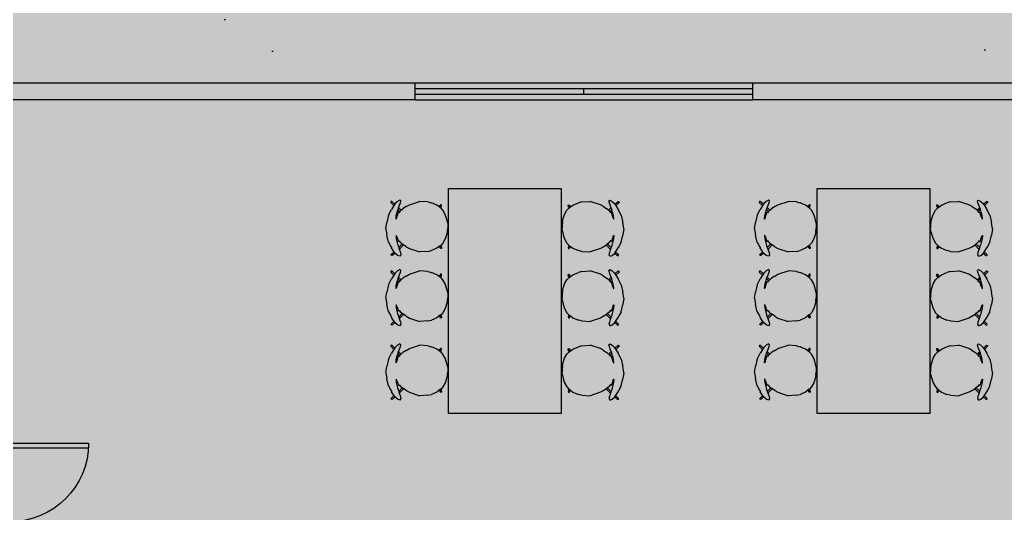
# Model space of a CAD drawing. Header units: centimetres. Extents: x 0 to 1099704, y -139216 to 99734.
# Drawn here: x 906834 to 907709, y 10425 to 10863 of the extents above; entities that cross this region are included whole.
import ezdxf

# ---------------------------------------------------------------- set-up
doc = ezdxf.new("R2010")
doc.units = ezdxf.units.CM
doc.header["$LTSCALE"] = 4
for name, color, linetype in [('0.1', 1, 'Continuous'), ('0.2', 2, 'Continuous'), ('0.4', 4, 'Continuous'), ('0.6', 6, 'Continuous'), ('02-CONT', 2, 'Continuous'), ('AIT-AUX-03', 2, 'Continuous'), ('AIT-LAY-HTC', 254, 'Continuous'), ('AIT-LAY-MOB', 2, 'Continuous')]:
    doc.layers.add(name, color=color, linetype=linetype)

# ---------------------------------------------------------------- blocks, each defined once
blk = doc.blocks.new('1_00')
for p, q in [((-129.17, 59.05), (-129.17, 109.05)), ((-129.17, 109.05), (-126.17, 109.05)), ((-126.17, 59.05), (-126.17, 109.05)), ((-29.17, 109.05), (-32.17, 109.05)), ((-32.17, 59.05), (-32.17, 109.05)), ((-29.17, 59.05), (-29.17, 109.05)), ((-129.17, 59.05), (-126.17, 59.05)), ((-29.17, 59.05), (-32.17, 59.05))]:
    blk.add_line(p, q)
at = {"color": 1}
for centre, start, end in [((-129.17, 59.05), 0, 90), ((-29.17, 59.05), 90, 180)]:
    blk.add_arc(centre, 50, start, end, dxfattribs=at)
blk = doc.blocks.new('TDS-190MTOP')
at = {"layer": 'AIT-LAY-HTC'}
blk.add_hatch(color=256, dxfattribs=at).paths.add_polyline_path([(-190, 94.93), (-190, 0), (0, 0), (0, 94.93)])
at = {"linetype": 'Continuous'}
for p, q in [((-190, 0), (-190, 94.93)), ((-190, 94.93), (0, 94.93)), ((0, 94.93), (0, 0)), ((0, 0), (-190, 0))]:
    blk.add_line(p, q, dxfattribs=at)
blk = doc.blocks.new('cadeira formiga')
at = {"layer": 'AIT-LAY-HTC'}
h = blk.add_hatch(color=7, dxfattribs=at)
h.set_gradient(color1=(255, 255, 255), color2=(237, 228, 202), rotation=45, tint=1, name='INVSPHERICAL')
h.paths.add_polyline_path([(0.1474, -0.2145), (0.179, -0.2231), (0.254, -0.2276), (0.3464, -0.1978), (0.3759, -0.1815), (0.4048, -0.1618), (0.4209, -0.1485), (0.4266, -0.1439), (0.4307, -0.1372), (0.4364, -0.128), (0.4387, -0.1274), (0.4429, -0.1316), (0.4464, -0.1282), (0.4519, -0.1093), (0.4615, -0.0792), (0.4655, -0.0698), (0.4673, -0.069), (0.4648, -0.0975), (0.4573, -0.132), (0.4491, -0.1556), (0.4438, -0.1711), (0.4362, -0.1931), (0.4276, -0.2154), (0.4232, -0.2319), (0.4336, -0.2405), (0.453, -0.2287), (0.4769, -0.2053), (0.4785, -0.2025), (0.4859, -0.1904), (0.5068, -0.1559), (0.5358, -0.1029), (0.5499, -0.0367), (0.5591, 0.0197), (0.5499, 0.0758), (0.5358, 0.1407), (0.514, 0.1793), (0.5087, 0.1888), (0.5068, 0.1921), (0.4769, 0.2388), (0.453, 0.2595), (0.4336, 0.2677), (0.4232, 0.2537), (0.4276, 0.2346), (0.4362, 0.2102), (0.4489, 0.1716), (0.4536, 0.1574), (0.4573, 0.1461), (0.4648, 0.1101), (0.4673, 0.0795), (0.4655, 0.0791), (0.4615, 0.0874), (0.4519, 0.116), (0.4464, 0.1331), (0.4429, 0.1351), (0.4387, 0.1292), (0.4364, 0.1292), (0.4315, 0.1366), (0.4266, 0.144), (0.4217, 0.1479), (0.4048, 0.1616), (0.3759, 0.1814), (0.3464, 0.1979), (0.254, 0.2286), (0.179, 0.2246), (0.1474, 0.2164), (0.0989, 0.1951), (0.0759, 0.1791), (0.0635, 0.1705), (0.0608, 0.1686), (0.0448, 0.1497), (0.0234, 0.1109), (0.0097, 0.0731), (0.0031, 0.0433), (0, 0.0143), (0, -0.0143), (0.0031, -0.0431), (0.0097, -0.0726), (0.0234, -0.1097), (0.0448, -0.1476), (0.0608, -0.1663), (0.0653, -0.1694), (0.0775, -0.1779), (0.0989, -0.1928)])
h = blk.add_hatch(color=7, dxfattribs=at)
h.set_gradient(color1=(255, 255, 255), color2=(214, 214, 214), tint=1, name='INVSPHERICAL')
h.paths.add_polyline_path([(0.0733, 0.1819), (0.069, 0.1912), (0.0689, 0.1913), (0.0652, 0.1985), (0.0651, 0.1985), (0.0571, 0.1973), (0.0572, 0.1972), (0.0559, 0.1892), (0.0619, 0.1723), (0.0635, 0.1705), (0.0759, 0.1791)])
h = blk.add_hatch(color=7, dxfattribs=at)
h.set_gradient(color1=(255, 255, 255), color2=(214, 214, 214), tint=1, name='INVSPHERICAL')
h.paths.add_polyline_path([(0.4431, 0.1892), (0.4379, 0.2049), (0.4332, 0.2004), (0.3986, 0.1659), (0.4048, 0.1616), (0.4107, 0.1568)])
h.paths.add_polyline_path([(0.4761, 0.2394), (0.4769, 0.2388), (0.4839, 0.2278), (0.5101, 0.2523), (0.5088, 0.2602), (0.5008, 0.2616)])
h.paths.add_polyline_path([(0.4385, -0.1661), (0.4438, -0.1711), (0.4491, -0.1556), (0.4344, -0.1409), (0.4307, -0.1372), (0.4266, -0.1439), (0.4209, -0.1485), (0.4238, -0.1514)])
h.paths.add_polyline_path([(0.5061, -0.2272), (0.514, -0.2259), (0.5153, -0.218), (0.4859, -0.1904), (0.4785, -0.2025)])
h = blk.add_hatch(color=7, dxfattribs=at)
h.set_gradient(color1=(255, 255, 255), color2=(214, 214, 214), tint=1, name='INVSPHERICAL')
h.paths.add_polyline_path([(0.0733, -0.1819), (0.0772, -0.1777), (0.0653, -0.1694), (0.0648, -0.1691), (0.0619, -0.1723), (0.0559, -0.1892), (0.0572, -0.1973), (0.0652, -0.1985), (0.0689, -0.1913), (0.069, -0.1912)])
for p, q in [((0.4232, 0.2537), (0.4336, 0.2677)), ((0.4336, 0.2677), (0.453, 0.2595)), ((0.0559, 0.1892), (0.0572, 0.1972)), ((0.0619, 0.1723), (0.0559, 0.1892)), ((0.0571, 0.1973), (0.0651, 0.1985)), ((0.0572, 0.1972), (0.0571, 0.1973)), ((0.0635, 0.1705), (0.0759, 0.1791)), ((0.0651, 0.1985), (0.0652, 0.1985)), ((0.0652, 0.1985), (0.0689, 0.1913)), ((0.0689, 0.1913), (0.069, 0.1912)), ((0.0733, 0.1819), (0.069, 0.1912)), ((0.0733, 0.1819), (0.0724, 0.1828)), ((0.0759, 0.1791), (0.0733, 0.1819)), ((0.0759, 0.1791), (0.0989, 0.1951)), ((0.0989, 0.1951), (0.1474, 0.2164)), ((0.179, 0.2246), (0.1474, 0.2164)), ((0.179, 0.2246), (0.254, 0.2286)), ((0.3464, 0.1979), (0.254, 0.2286)), ((0.3759, 0.1814), (0.3464, 0.1979)), ((0.3759, 0.1814), (0.4048, 0.1616)), ((0.3986, 0.1659), (0.4332, 0.2004)), ((0.4107, 0.1568), (0.4431, 0.1892)), ((0.4209, 0.1879), (0.4238, 0.1908)), ((0.4276, 0.2346), (0.4232, 0.2537)), ((0.4362, 0.2102), (0.4276, 0.2346)), ((0.4332, 0.2004), (0.4379, 0.2049)), ((0.4489, 0.1716), (0.4362, 0.2102)), ((0.453, 0.2595), (0.4769, 0.2388)), ((0.4761, 0.2394), (0.5008, 0.2616)), ((0.4769, 0.2388), (0.5068, 0.1921)), ((0.4839, 0.2278), (0.5101, 0.2523)), ((0.5008, 0.2616), (0.5087, 0.2602)), ((0.5087, 0.1888), (0.5068, 0.1921)), ((0.5087, 0.2602), (0.5088, 0.2602)), ((0.514, 0.1793), (0.5087, 0.1888)), ((0.5088, 0.2602), (0.5101, 0.2524)), ((0.5101, 0.2524), (0.5101, 0.2523)), ((0.5358, 0.1407), (0.514, 0.1793)), ((0.0097, 0.0731), (0.0234, 0.1109)), ((0.0234, 0.1109), (0.0448, 0.1497)), ((0.0448, 0.1497), (0.0608, 0.1686)), ((0.0608, 0.1686), (0.0635, 0.1705)), ((0.0635, 0.1705), (0.0619, 0.1723)), ((0.4217, 0.1479), (0.4048, 0.1616)), ((0.4266, 0.144), (0.4217, 0.1479)), ((0.4291, 0.1752), (0.4255, 0.1716)), ((0.4315, 0.1366), (0.4266, 0.144)), ((0.4364, 0.1292), (0.4315, 0.1366)), ((0.4387, 0.1292), (0.4364, 0.1292)), ((0.4429, 0.1351), (0.4387, 0.1292)), ((0.4429, 0.1351), (0.4464, 0.1331)), ((0.4519, 0.116), (0.4464, 0.1331)), ((0.4536, 0.1574), (0.4489, 0.1716)), ((0.4615, 0.0874), (0.4519, 0.116)), ((0.4573, 0.1461), (0.4536, 0.1574)), ((0.4648, 0.1101), (0.4573, 0.1461)), ((0.4673, 0.0795), (0.4648, 0.1101)), ((0.5358, 0.1407), (0.5499, 0.0758)), ((0.0031, 0.0433), (0, 0.0143)), ((0, -0.0143), (0, 0.0143)), ((0.0031, 0.0433), (0.0097, 0.0731)), ((0.4615, 0.0874), (0.4655, 0.0791)), ((0.4655, 0.0791), (0.4673, 0.0795)), ((0.5591, 0.0197), (0.5499, 0.0758)), ((0.5591, 0.0197), (0.5499, -0.0367)), ((0.0031, -0.0431), (0, -0.0143)), ((0.0031, -0.0431), (0.0097, -0.0726)), ((0.0097, -0.0726), (0.0234, -0.1097)), ((0.4615, -0.0792), (0.4519, -0.1093)), ((0.4615, -0.0792), (0.4655, -0.0698)), ((0.4673, -0.069), (0.4648, -0.0975)), ((0.4655, -0.0698), (0.4673, -0.069)), ((0.5358, -0.1029), (0.5499, -0.0367)), ((0.0234, -0.1097), (0.0448, -0.1476)), ((0.0448, -0.1476), (0.0608, -0.1663)), ((0.0619, -0.1723), (0.0559, -0.1892)), ((0.0608, -0.1663), (0.0653, -0.1694)), ((0.0648, -0.1691), (0.0619, -0.1723)), ((0.0653, -0.1694), (0.0775, -0.1779)), ((0.0772, -0.1777), (0.0733, -0.1819)), ((0.0775, -0.1779), (0.0989, -0.1928)), ((0.3759, -0.1815), (0.4048, -0.1618)), ((0.4209, -0.1485), (0.4048, -0.1618)), ((0.4266, -0.1439), (0.4209, -0.1485)), ((0.4209, -0.1485), (0.4238, -0.1514)), ((0.4238, -0.1514), (0.4385, -0.1661)), ((0.4307, -0.1372), (0.4266, -0.1439)), ((0.4364, -0.128), (0.4307, -0.1372)), ((0.4344, -0.1409), (0.4307, -0.1372)), ((0.4344, -0.1409), (0.449, -0.1555)), ((0.4438, -0.1711), (0.4362, -0.1931)), ((0.4387, -0.1274), (0.4364, -0.128)), ((0.4385, -0.1661), (0.4438, -0.1711)), ((0.4429, -0.1316), (0.4387, -0.1274)), ((0.4429, -0.1316), (0.4464, -0.1282)), ((0.4491, -0.1556), (0.4438, -0.1711)), ((0.4519, -0.1093), (0.4464, -0.1282)), ((0.449, -0.1555), (0.4491, -0.1556)), ((0.4573, -0.132), (0.4491, -0.1556)), ((0.4648, -0.0975), (0.4573, -0.132)), ((0.4859, -0.1904), (0.5068, -0.1559)), ((0.5358, -0.1029), (0.5068, -0.1559)), ((0.0559, -0.1892), (0.0572, -0.1972)), ((0.0572, -0.1972), (0.0571, -0.1973)), ((0.0571, -0.1973), (0.0651, -0.1985)), ((0.0651, -0.1985), (0.0652, -0.1985)), ((0.0652, -0.1985), (0.0689, -0.1913)), ((0.0689, -0.1913), (0.069, -0.1912)), ((0.0733, -0.1819), (0.069, -0.1912)), ((0.0733, -0.1819), (0.0724, -0.1828)), ((0.0989, -0.1928), (0.1474, -0.2145)), ((0.179, -0.2231), (0.1474, -0.2145)), ((0.179, -0.2231), (0.254, -0.2276)), ((0.3464, -0.1978), (0.254, -0.2276)), ((0.3759, -0.1815), (0.3464, -0.1978)), ((0.4276, -0.2154), (0.4232, -0.2319)), ((0.4232, -0.2319), (0.4336, -0.2405)), ((0.4362, -0.1931), (0.4276, -0.2154)), ((0.4336, -0.2405), (0.453, -0.2287)), ((0.453, -0.2287), (0.4769, -0.2053)), ((0.4769, -0.2053), (0.4785, -0.2025)), ((0.4785, -0.2025), (0.4859, -0.1904)), ((0.4785, -0.2025), (0.5061, -0.2272)), ((0.4859, -0.1904), (0.5153, -0.218)), ((0.5061, -0.2272), (0.5139, -0.2259)), ((0.5139, -0.2259), (0.514, -0.2259)), ((0.514, -0.2259), (0.5153, -0.2181)), ((0.5153, -0.2181), (0.5153, -0.218))]:
    blk.add_line(p, q)

msp = doc.modelspace()

# ---------------------------------------------------------------- hatches: boundary and pattern name
at = {"layer": '0.2', "true_color": 0x000000}
h = msp.add_hatch(color=18, dxfattribs=at)
h.dxf.hatch_style = 1
h.paths.add_polyline_path([(907185.235, 10807.013), (906960.235, 10807.013), (906605.204, 10807.013), (906450.204, 10807.013), (906450.204, 10792.013), (906590.204, 10792.013), (906590.204, 10782.013), (906605.204, 10782.013), (906605.204, 10792.013), (906960.235, 10792.013), (907185.235, 10792.013)])
h.paths.add_polyline_path([(906825.235, 10512.013), (906605.204, 10512.013), (906605.204, 10682.013), (906590.204, 10682.013), (906590.204, 10512.013), (906190.204, 10512.013), (906010.202, 10512.013), (906010.202, 10527.86), (905995.202, 10527.86), (905995.202, 10342.86), (905985.202, 10342.86), (905985.202, 10327.86), (906010.202, 10327.86), (906010.202, 10497.013), (906605.204, 10497.013), (906810.235, 10497.013), (906810.235, 10487.013), (906825.235, 10487.013)])
h.paths.add_polyline_path([(907070.235, 9892.264), (906825.235, 9892.264), (906825.235, 10347.013), (906810.235, 10347.013), (906810.235, 9892.261), (906705.197, 9891.564), (906705.238, 9876.564), (906810.646, 9877.264), (907070.235, 9877.264)])
h.paths.add_polyline_path([(906305.199, 9890.471), (906005.2, 9889.651), (906005.241, 9874.651), (906305.24, 9875.471)])
h.paths.add_polyline_path([(905605.201, 9888.557), (905350.202, 9887.86), (905350.202, 10077.86), (905335.202, 10077.86), (905335.202, 9887.86), (905325.202, 9887.86), (905325.202, 9872.86), (905350.202, 9872.86), (905605.242, 9873.557)])
h.paths.add_polyline_path([(905205.202, 9887.86), (905185.202, 9887.86), (905185.202, 9872.86), (905205.202, 9872.86)], flags=17)
h.paths.add_polyline_path([(905055.226, 9872.86), (905075.202, 9872.86), (905075.202, 9887.86), (905055.226, 9887.86), (905055.226, 9991.96), (905055.202, 9991.96), (905055.202, 10071.96), (905055.202, 10207.86), (905335.202, 10207.86), (905335.202, 10197.86), (905335.805, 10197.86), (905350.202, 10197.86), (905350.202, 10222.86), (905350.202, 10232.86), (905335.202, 10232.86), (905335.202, 10222.86), (905055.202, 10222.86), (905055.202, 10280.36), (905040.202, 10280.36), (905040.202, 10222.86), (905040.202, 10028.138), (904640.226, 10028.138), (904640.226, 9713.138), (904665.226, 9713.138), (904665.226, 9728.138), (904655.226, 9728.138), (904655.226, 10013.138), (905040.226, 10013.138), (905040.226, 9728.138), (905030.226, 9728.138), (905030.226, 9713.138), (905055.226, 9713.138)])
h.paths.add_polyline_path([(905055.202, 10637.86), (905335.202, 10637.86), (905335.202, 10577.86), (905335.202, 10322.86), (905350.202, 10322.86), (905350.202, 10327.86), (905565.202, 10327.86), (905565.202, 10342.86), (905350.202, 10342.86), (905350.202, 10637.86), (905665.202, 10637.86), (905665.202, 10342.86), (905655.202, 10342.86), (905655.202, 10327.86), (905680.202, 10327.86), (905895.202, 10327.86), (905895.202, 10342.86), (905680.202, 10342.86), (905680.202, 10637.86), (905740.202, 10637.86), (905747.702, 10637.86), (905747.702, 10652.86), (905665.202, 10652.86), (905335.202, 10652.86), (905040.202, 10652.86), (905040.202, 10580.36), (905055.202, 10580.36)])
h.paths.add_polyline_path([(906010.202, 10652.86), (906010.204, 10682.013), (905995.204, 10682.013), (905995.204, 10652.86), (905927.702, 10652.86), (905927.702, 10637.86), (905995.202, 10637.86), (905995.202, 10627.86), (906010.202, 10627.86)])
h.paths.add_polyline_path([(906150.204, 10807.013), (905995.204, 10807.013), (905995.204, 10782.013), (906010.204, 10782.013), (906010.204, 10792.013), (906150.204, 10792.013)])
h = msp.add_hatch(color=18, dxfattribs=at)
h.dxf.hatch_style = 1
h.paths.add_polyline_path([(908915.235, 10792.013), (909057.735, 10792.013), (909057.735, 10807.013), (908900.235, 10807.013), (908750.235, 10807.013), (908750.235, 10792.013), (908900.235, 10792.013), (908900.235, 9892.013), (908830.235, 9892.013), (908830.235, 9877.013), (908915.235, 9877.013), (908977.735, 9877.013), (908977.735, 9892.013), (908915.235, 9892.013)])
h.paths.add_polyline_path([(908200.235, 10308.853), (908200.235, 10792.013), (908350.235, 10792.013), (908350.235, 10807.013), (908185.235, 10807.013), (908085.235, 10807.013), (908085.235, 10792.013), (908185.235, 10792.013), (908185.235, 9892.264), (908090.235, 9892.264), (908090.235, 9877.264), (908200.235, 9877.264), (908270.235, 9877.013), (908270.235, 9892.013), (908200.235, 9892.013)])
h.paths.add_polyline_path([(907850.235, 9892.264), (907700.235, 9892.264), (907700.235, 9877.264), (907850.235, 9877.264)])
h.paths.add_polyline_path([(907460.235, 9892.264), (907310.235, 9892.264), (907310.235, 9877.264), (907460.235, 9877.264)])
h.paths.add_polyline_path([(907785.235, 10807.013), (907485.235, 10807.013), (907485.235, 10792.013), (907785.235, 10792.013)])
at = {"layer": '0.4', "true_color": 0xf8f3ec}
h = msp.add_hatch(color=7, dxfattribs=at)
h.dxf.hatch_style = 1
h.paths.add_polyline_path([(917643.755, 6257.497), (917643.755, 15479.046), (896254.948, 15479.046), (896254.948, 6257.497)])
at = {"layer": '0.6'}
h = msp.add_hatch(dxfattribs=at)
h.set_pattern_fill('AR-SAND', color=4, scale=8)
h.set_pattern_definition([(37.5, (221325.4, -35669.3), (-12.80025, 391.53059), [0, -308.864, 0, -345.44, 0, -330.2]), (7.5, (221325.4, -35669.3), (359.61863, 573.4601), [0, -166.624, 0, -278.384, 0, -106.68]), (327.5, (221075.45, -35669.3), (632.7939, 1.14975), [0, -101.6, 0, -365.76, 0, -477.52]), (317.5, (221075.45, -35669.3), (610.84516, 178.34346), [0, -50.8, 0, -239.776, 0, -274.32])])
h.paths.add_polyline_path([(903584.511, 10375.234), (903584.511, 10225.234), (903583.995, 9710.251), (904640.226, 9713.138), (904640.226, 10028.138), (904640.226, 11551.556), (902349.002, 11551.556), (902349.002, 12541.477), (906584.002, 12541.477), (906584.002, 12151.477), (907978.235, 12151.477), (907978.235, 12513.013), (912810.235, 12513.013), (912810.235, 10275.21), (913083.573, 10275.21), (913921.503, 12691.477), (900921.063, 12691.477), (900539.177, 9701.927), (900981.309, 9703.136), (900979.927, 10208.62), (900979.927, 11518.62), (901964.927, 11518.62), (901964.927, 11188.62), (903019.927, 11188.62), (903019.927, 10375.234)])
h.paths.add_polyline_path([(911590.235, 10807.013), (911590.235, 11583.013), (909443.235, 11583.013), (909443.235, 11881.48), (909238.235, 11881.48), (909238.235, 10807.013)], flags=17)
h.paths.add_polyline_path([(908008.235, 10807.013), (908008.235, 11881.48), (906584.002, 11881.48), (906584.002, 11551.556), (905397.002, 11551.556), (905397.002, 11336.556), (905397.002, 10807.013)], flags=17)
h.paths.add_polyline_path([(903464.242, 10805.684), (904140.693, 10805.684), (904140.693, 10928.945), (903464.242, 10928.945)], flags=16)
h.paths.add_polyline_path([(904638.946, 10940.069), (904638.946, 11236.763), (904586.12, 11236.763), (904586.12, 10940.069)], flags=16)
h.paths.add_polyline_path([(910179.898, 11095.816), (910856.349, 11095.816), (910856.349, 11219.078), (910179.898, 11219.078)], flags=16)
h.paths.add_polyline_path([(906482.432, 11164.363), (907158.883, 11164.363), (907158.883, 11287.625), (906482.432, 11287.625)], flags=16)
h.paths.add_polyline_path([(905458.717, 10940.069), (905458.717, 11236.763), (905405.891, 11236.763), (905405.891, 10940.069)], flags=16)

# ---------------------------------------------------------------- linework, layer by layer
at = {"layer": '0.1'}
for p, q in [((907485.235, 10807.013), (907185.235, 10807.013)), ((907185.235, 10792.013), (907485.235, 10792.013))]:
    msp.add_line(p, q, dxfattribs=at)
at = {"layer": '0.2'}
for p, q in [((907485.235, 10802.013), (907185.235, 10802.013)), ((907185.235, 10797.013), (907485.235, 10797.013)), ((907335.235, 10797.013), (907335.235, 10802.013))]:
    msp.add_line(p, q, dxfattribs=at)
at = {"layer": '0.6'}
for p, q in [((906960.235, 10807.013), (906605.204, 10807.013)), ((907185.235, 10792.013), (907185.235, 10807.013)), ((907485.235, 10792.013), (907485.235, 10807.013)), ((906960.235, 10792.013), (906605.204, 10792.013))]:
    msp.add_line(p, q, dxfattribs=at)
for points in [[(907185.235, 10807.013), (906960.235, 10807.013)], [(907785.235, 10807.013), (907485.235, 10807.013)], [(907185.235, 10792.013), (906960.235, 10792.013)], [(907785.235, 10792.013), (907485.235, 10792.013)]]:
    msp.add_lwpolyline(points, dxfattribs=at)

# ---------------------------------------------------------------- block references
at = {"layer": '02-CONT', "xscale": -1.399999999999958, "yscale": 1.399999999999958, "zscale": 1.399999999999958, "rotation": 270}
msp.add_blockref('1_00', (906742.561, 10527.855), dxfattribs=at)
at = {"layer": 'AIT-AUX-03', "linetype": 'Continuous', "xscale": 1.052631578934469, "yscale": 1.052631578934469, "zscale": 1.052631578934469, "rotation": 90}
for p in [(907314.934, 10713.228, 0), (907642.346, 10713.228, 0)]:
    msp.add_blockref('TDS-190MTOP', p, dxfattribs=at)
at = {"layer": 'AIT-LAY-MOB', "ltscale": 3, "yscale": 98.307817861594, "zscale": 98.307817861594, "rotation": 180}
for p, xscale in [((907214.205, 10679.386), 98.307817861594), ((907315.734, 10679.386), -98.307817861594), ((907541.618, 10679.386), 98.307817861594), ((907643.146, 10679.386), -98.307817861594), ((907214.205, 10617.625), 98.307817861594), ((907315.734, 10617.625), -98.307817861594), ((907541.618, 10617.625), 98.307817861594), ((907643.146, 10617.625), -98.307817861594), ((907214.205, 10551.572), 98.307817861594), ((907315.734, 10551.572), -98.307817861594), ((907541.618, 10551.572), 98.307817861594), ((907643.146, 10551.572), -98.307817861594)]:
    msp.add_blockref('cadeira formiga', p, dxfattribs=dict(at, xscale=xscale))

doc.saveas('drawing.dxf')
